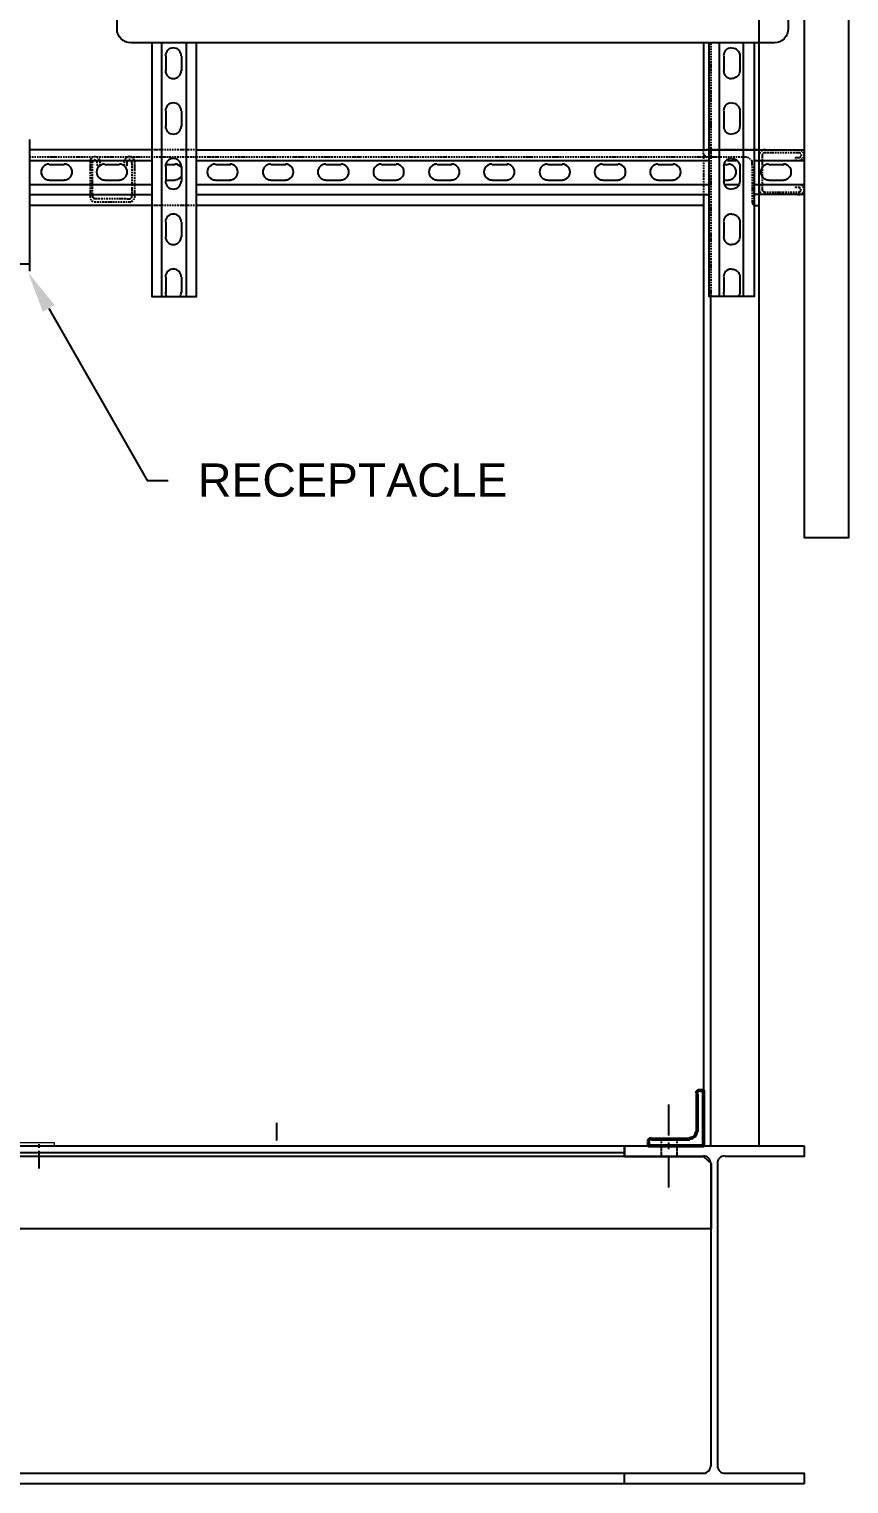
# Model space of a CAD drawing. Header units: feet. Extents: x -159 to 1687, y -48 to 1556.
# Drawn here: x 1246.2 to 1275.8, y 999 to 1051.6 of the extents above; entities that cross this region are included whole.
import ezdxf
from ezdxf import colors
from ezdxf.entities.mleader import LeaderData, LeaderLine
from ezdxf.math import Vec2, Vec3

# ---------------------------------------------------------------- set-up
doc = ezdxf.new("R2010")
doc.units = ezdxf.units.FT
doc.header["$MEASUREMENT"] = 0
for name, color, linetype in [('G-ANNO-TEXT', 1, 'Continuous'), ('PDF8_0', 7, 'Continuous'), ('PDF8_AM_0N', 7, 'Continuous'), ('PDF8_LP_OBJ-Hidden', 7, 'Continuous'), ('PDF8_LP_OBJ-Misc', 7, 'Continuous'), ('PDF8_LP_OBJ-Text', 7, 'Continuous')]:
    doc.layers.add(name, color=color, linetype=linetype)
doc.styles.add('NEI-A', font='arial.ttf')

msp = doc.modelspace()

# ---------------------------------------------------------------- linework, layer by layer
at = {"layer": 'PDF8_0', "lineweight": 25}
for points in [[(1255.11854, 1012.07421), (1255.11854, 1011.42988)], [(1267.69218, 1011.24579), (1267.69218, 1010.85919), (1270.54564, 1010.85919), (1270.82178, 1010.60146), (1270.82178, 1008.24505), (1227.55963, 1008.24505), (1227.55963, 1010.60146), (1227.81736, 1010.85919), (1230.68923, 1010.85919), (1230.68923, 1011.24579)], [(1230.68923, 1011.24579), (1267.69218, 1011.24579)], [(1246.53524, 1011.30101), (1246.53524, 1011.17215)], [(1267.69218, 1010.98805), (1230.68923, 1010.98805)], [(1246.53524, 1011.06169), (1246.53524, 1010.41736)]]:
    msp.add_lwpolyline(points, dxfattribs=at)
at = {"layer": 'PDF8_AM_0N', "lineweight": 50}
for points in [[(1268.55742, 1011.37465), (1268.55742, 1011.24579), (1270.54564, 1011.24579), (1270.54564, 1013.234), (1270.41677, 1013.234)], [(1270.30632, 1013.12355), (1270.30632, 1011.74284)], [(1270.04858, 1011.48511), (1268.66788, 1011.48511)]]:
    msp.add_lwpolyline(points, dxfattribs=at)
for centre, radius, start, end in [((1270.40757, 1013.13275), 0.11966, 90.00001, 179.99999), ((1270.03938, 1011.75204), 0.24853, 270.000022, 359.999978), ((1268.65867, 1011.38386), 0.11966, 90.00001, 179.99999)]:
    msp.add_arc(centre, radius, start, end, dxfattribs=at)
at = {"layer": 'PDF8_LP_OBJ-Hidden', "lineweight": 25}
for points in [[(1270.80337, 1051.10219), (1270.80337, 1051.02855)], [(1270.80337, 1050.99173), (1270.80337, 1050.93651)], [(1270.80337, 1050.89969), (1270.80337, 1050.84446)], [(1270.80337, 1050.80764), (1270.80337, 1050.75241)], [(1270.80337, 1050.71559), (1270.80337, 1050.66036)], [(1270.80337, 1050.62355), (1270.80337, 1050.56832)], [(1270.80337, 1050.5315), (1270.80337, 1050.47627)], [(1270.80337, 1050.43945), (1270.80337, 1050.36581)], [(1270.80337, 1050.3474), (1270.80337, 1050.27377)], [(1270.80337, 1050.25536), (1270.80337, 1050.18172)], [(1270.80337, 1050.16331), (1270.80337, 1050.08967)], [(1270.80337, 1050.07126), (1270.80337, 1049.99763)], [(1270.80337, 1049.96081), (1270.80337, 1049.90558)], [(1270.80337, 1049.86876), (1270.80337, 1049.81353)], [(1270.80337, 1049.77671), (1270.80337, 1049.72148)], [(1270.80337, 1049.68467), (1270.80337, 1049.62944)], [(1270.80337, 1049.59262), (1270.80337, 1049.53739)], [(1270.80337, 1049.50057), (1270.80337, 1049.44534)], [(1270.80337, 1049.40852), (1270.80337, 1049.33489)], [(1270.80337, 1049.31648), (1270.80337, 1049.24284)], [(1270.80337, 1049.22443), (1270.80337, 1049.15079)], [(1270.80337, 1049.13238), (1270.80337, 1049.05874)], [(1270.80337, 1049.04034), (1270.80337, 1048.9667)], [(1270.80337, 1048.92988), (1270.80337, 1048.87465)], [(1270.80337, 1048.83783), (1270.80337, 1048.7826)], [(1270.80337, 1048.74578), (1270.80337, 1048.69056)], [(1270.80337, 1048.65374), (1270.80337, 1048.59851)], [(1270.80337, 1048.56169), (1270.80337, 1048.50646)], [(1270.80337, 1048.46964), (1270.80337, 1048.41441)], [(1270.80337, 1048.3776), (1270.80337, 1048.30396)], [(1270.80337, 1048.28555), (1270.80337, 1048.21191)], [(1270.80337, 1048.1935), (1270.80337, 1048.11986)], [(1270.80337, 1048.10145), (1270.80337, 1048.02782)], [(1270.80337, 1048.00941), (1270.80337, 1047.93577)], [(1270.80337, 1047.89895), (1270.80337, 1047.84372)], [(1270.80337, 1047.8069), (1270.80337, 1047.75168)], [(1270.80337, 1047.71486), (1270.80337, 1047.65963)], [(1270.80337, 1047.62281), (1270.80337, 1047.56758)], [(1270.80337, 1047.53076), (1270.80337, 1047.47553)], [(1270.80337, 1047.43872), (1270.80337, 1047.38349)], [(1270.80337, 1047.34667), (1270.80337, 1047.27303)], [(1246.18997, 1046.97848), (1246.2452, 1046.97848)], [(1246.28202, 1046.97848), (1246.33724, 1046.97848)], [(1246.37406, 1046.97848), (1246.42929, 1046.97848)], [(1246.46611, 1046.97848), (1246.52134, 1046.97848)], [(1246.55816, 1046.97848), (1246.61339, 1046.97848)], [(1246.65021, 1046.97848), (1246.70543, 1046.97848)], [(1246.74225, 1046.97848), (1246.79748, 1046.97848)], [(1246.8343, 1046.97848), (1246.90794, 1046.97848)], [(1246.92635, 1046.97848), (1246.99998, 1046.97848)], [(1247.01839, 1046.97848), (1247.09203, 1046.97848)], [(1247.11044, 1046.97848), (1247.18408, 1046.97848)], [(1247.2209, 1046.97848), (1247.27613, 1046.97848)], [(1247.31294, 1046.97848), (1247.36817, 1046.97848)], [(1247.40499, 1046.97848), (1247.46022, 1046.97848)], [(1247.49704, 1046.97848), (1247.55227, 1046.97848)], [(1247.58909, 1046.97848), (1247.64431, 1046.97848)], [(1247.68113, 1046.97848), (1247.73636, 1046.97848)], [(1247.77318, 1046.97848), (1247.82841, 1046.97848)], [(1247.86523, 1046.97848), (1247.93886, 1046.97848)], [(1247.95727, 1046.97848), (1248.03091, 1046.97848)], [(1248.04932, 1046.97848), (1248.12296, 1046.97848)], [(1248.14137, 1046.97848), (1248.21501, 1046.97848)], [(1248.25183, 1046.97848), (1248.30705, 1046.97848)], [(1248.34387, 1046.97848), (1248.3991, 1046.97848)], [(1248.41751, 1046.92325), (1248.3991, 1046.88643), (1248.38069, 1046.86802)], [(1248.38069, 1046.8312), (1248.38069, 1046.73916)], [(1248.43592, 1046.97848), (1248.49115, 1046.97848), (1248.45433, 1046.94166), (1248.43592, 1046.94166)], [(1248.47274, 1046.75757), (1248.47274, 1046.81279), (1248.49115, 1046.8312), (1248.49115, 1046.84961), (1248.50956, 1046.84961)], [(1248.58319, 1046.97848), (1248.52797, 1046.97848)], [(1248.58319, 1046.86802), (1248.52797, 1046.86802)], [(1248.67524, 1046.94166), (1248.63842, 1046.96007), (1248.62001, 1046.97848), (1248.67524, 1046.97848)], [(1248.63842, 1046.75757), (1248.63842, 1046.8312), (1248.62001, 1046.84961)], [(1248.73047, 1046.86802), (1248.71206, 1046.88643), (1248.69365, 1046.92325)], [(1248.71206, 1046.97848), (1248.76729, 1046.97848)], [(1248.74888, 1046.75757), (1248.74888, 1046.8312)], [(1248.80411, 1046.97848), (1248.85934, 1046.97848)], [(1248.89616, 1046.97848), (1248.96979, 1046.97848)], [(1248.9882, 1046.97848), (1249.06184, 1046.97848)], [(1249.08025, 1046.97848), (1249.15389, 1046.97848)], [(1249.1723, 1046.97848), (1249.24593, 1046.97848)], [(1249.28275, 1046.97848), (1249.33798, 1046.97848)], [(1249.3748, 1046.97848), (1249.43003, 1046.97848)], [(1249.46685, 1046.97848), (1249.52208, 1046.97848)], [(1249.55889, 1046.97848), (1249.61412, 1046.97848)], [(1249.63253, 1046.8312), (1249.61412, 1046.79439), (1249.61412, 1046.75757)], [(1249.66935, 1046.92325), (1249.65094, 1046.88643), (1249.63253, 1046.86802)], [(1249.65094, 1046.97848), (1249.70617, 1046.97848)], [(1249.89026, 1046.97848), (1249.74299, 1046.97848), (1249.72458, 1046.96007), (1249.68776, 1046.94166)], [(1249.72458, 1046.75757), (1249.72458, 1046.8312), (1249.74299, 1046.84961), (1249.74299, 1046.86802)], [(1249.83504, 1046.88643), (1249.77981, 1046.88643)], [(1249.92708, 1046.94166), (1249.89026, 1046.96007), (1249.87185, 1046.97848)], [(1249.89026, 1046.75757), (1249.89026, 1046.8312), (1249.87185, 1046.84961), (1249.87185, 1046.86802)], [(1249.92708, 1046.97848), (1250.00072, 1046.97848)], [(1249.98231, 1046.86802), (1249.9639, 1046.88643), (1249.94549, 1046.92325)], [(1250.00072, 1046.73916), (1250.00072, 1046.8312), (1249.98231, 1046.8312)], [(1250.01913, 1046.97848), (1250.09277, 1046.97848)], [(1250.11118, 1046.97848), (1250.18481, 1046.97848)], [(1250.20322, 1046.97848), (1250.27686, 1046.97848)], [(1250.31368, 1046.97848), (1250.36891, 1046.97848)], [(1250.40573, 1046.97848), (1250.46096, 1046.97848)], [(1250.49778, 1046.97848), (1250.553, 1046.97848)], [(1250.58982, 1046.97848), (1250.64505, 1046.97848)], [(1250.66346, 1047.23621), (1250.60823, 1047.23621)], [(1250.75551, 1047.23621), (1250.68187, 1047.23621)], [(1250.68187, 1046.97848), (1250.7371, 1046.97848)], [(1250.84755, 1047.23621), (1250.77392, 1047.23621)], [(1250.77392, 1046.97848), (1250.82914, 1046.97848)], [(1250.9396, 1047.23621), (1250.86596, 1047.23621)], [(1250.86596, 1046.97848), (1250.92119, 1046.97848)], [(1250.95801, 1046.97848), (1251.03165, 1046.97848)], [(1251.03165, 1047.23621), (1250.97642, 1047.23621)], [(1251.05006, 1046.97848), (1251.1237, 1046.97848)], [(1251.1237, 1047.23621), (1251.06847, 1047.23621)], [(1251.1421, 1046.97848), (1251.21574, 1046.97848)], [(1251.21574, 1047.23621), (1251.16051, 1047.23621)], [(1251.23415, 1046.97848), (1251.30779, 1046.97848)], [(1251.30779, 1047.23621), (1251.25256, 1047.23621)], [(1251.39984, 1047.23621), (1251.34461, 1047.23621)], [(1251.34461, 1046.97848), (1251.39984, 1046.97848)], [(1251.49188, 1047.23621), (1251.43666, 1047.23621)], [(1251.43666, 1046.97848), (1251.49188, 1046.97848)], [(1251.58393, 1047.23621), (1251.5287, 1047.23621)], [(1251.5287, 1046.97848), (1251.58393, 1046.97848)], [(1251.69439, 1047.23621), (1251.62075, 1047.23621)], [(1251.62075, 1046.97848), (1251.67598, 1046.97848)], [(1251.78643, 1047.23621), (1251.7128, 1047.23621)], [(1251.7128, 1046.97848), (1251.76803, 1046.97848)], [(1251.87848, 1047.23621), (1251.80484, 1047.23621)], [(1251.80484, 1046.97848), (1251.86007, 1046.97848)], [(1251.97053, 1047.23621), (1251.89689, 1047.23621)], [(1251.89689, 1046.97848), (1251.95212, 1046.97848)], [(1251.98894, 1046.97848), (1252.06258, 1046.97848)], [(1252.06258, 1047.23621), (1252.00735, 1047.23621)], [(1252.08099, 1046.97848), (1252.15462, 1046.97848)], [(1252.15462, 1047.23621), (1252.0994, 1047.23621)], [(1252.17303, 1046.97848), (1252.28349, 1046.97848)], [(1252.22826, 1047.23621), (1252.19144, 1047.23621)], [(1252.32031, 1046.97848), (1252.37554, 1046.97848)], [(1252.41236, 1046.97848), (1252.46758, 1046.97848)], [(1252.5044, 1046.97848), (1252.55963, 1046.97848)], [(1252.59645, 1046.97848), (1252.67009, 1046.97848)], [(1252.6885, 1046.97848), (1252.76213, 1046.97848)], [(1252.78054, 1046.97848), (1252.85418, 1046.97848)], [(1252.87259, 1046.97848), (1252.94623, 1046.97848)], [(1252.96464, 1046.97848), (1253.03828, 1046.97848)], [(1253.07509, 1046.97848), (1253.13032, 1046.97848)], [(1253.16714, 1046.97848), (1253.22237, 1046.97848)], [(1253.25919, 1046.97848), (1253.31442, 1046.97848)], [(1253.35124, 1046.97848), (1253.40646, 1046.97848)], [(1253.44328, 1046.97848), (1253.49851, 1046.97848)], [(1253.53533, 1046.97848), (1253.59056, 1046.97848)], [(1253.62738, 1046.97848), (1253.70102, 1046.97848)], [(1253.71942, 1046.97848), (1253.79306, 1046.97848)], [(1253.81147, 1046.97848), (1253.88511, 1046.97848)], [(1253.90352, 1046.97848), (1253.97716, 1046.97848)], [(1253.99557, 1046.97848), (1254.0692, 1046.97848)], [(1254.10602, 1046.97848), (1254.16125, 1046.97848)], [(1254.19807, 1046.97848), (1254.2533, 1046.97848)], [(1254.29012, 1046.97848), (1254.34534, 1046.97848)], [(1254.38216, 1046.97848), (1254.43739, 1046.97848)], [(1254.47421, 1046.97848), (1254.52944, 1046.97848)], [(1254.56626, 1046.97848), (1254.62149, 1046.97848)], [(1254.65831, 1046.97848), (1254.73194, 1046.97848)], [(1254.75035, 1046.97848), (1254.82399, 1046.97848)], [(1254.8424, 1046.97848), (1254.91604, 1046.97848)], [(1254.93445, 1046.97848), (1255.00808, 1046.97848)], [(1255.02649, 1046.97848), (1255.10013, 1046.97848)], [(1255.13695, 1046.97848), (1255.19218, 1046.97848)], [(1255.229, 1046.97848), (1255.28423, 1046.97848)], [(1255.32104, 1046.97848), (1255.37627, 1046.97848)], [(1255.41309, 1046.97848), (1255.46832, 1046.97848)], [(1255.50514, 1046.97848), (1255.56037, 1046.97848)], [(1255.59719, 1046.97848), (1255.65241, 1046.97848)], [(1255.68923, 1046.97848), (1255.76287, 1046.97848)], [(1255.78128, 1046.97848), (1255.85492, 1046.97848)], [(1255.87333, 1046.97848), (1255.94696, 1046.97848)], [(1255.96537, 1046.97848), (1256.03901, 1046.97848)], [(1256.05742, 1046.97848), (1256.13106, 1046.97848)], [(1256.16788, 1046.97848), (1256.22311, 1046.97848)], [(1256.25993, 1046.97848), (1256.31515, 1046.97848)], [(1256.35197, 1046.97848), (1256.4072, 1046.97848)], [(1256.44402, 1046.97848), (1256.49925, 1046.97848)], [(1256.53607, 1046.97848), (1256.59129, 1046.97848)], [(1256.62811, 1046.97848), (1256.68334, 1046.97848)], [(1256.72016, 1046.97848), (1256.7938, 1046.97848)], [(1256.81221, 1046.97848), (1256.88585, 1046.97848)], [(1256.90426, 1046.97848), (1256.97789, 1046.97848)], [(1256.9963, 1046.97848), (1257.06994, 1046.97848)], [(1257.08835, 1046.97848), (1257.16199, 1046.97848)], [(1257.19881, 1046.97848), (1257.25403, 1046.97848)], [(1257.29085, 1046.97848), (1257.34608, 1046.97848)], [(1257.3829, 1046.97848), (1257.43813, 1046.97848)], [(1257.47495, 1046.97848), (1257.53018, 1046.97848)], [(1257.56699, 1046.97848), (1257.62222, 1046.97848)], [(1257.65904, 1046.97848), (1257.71427, 1046.97848)], [(1257.75109, 1046.97848), (1257.80632, 1046.97848)], [(1257.84314, 1046.97848), (1257.91677, 1046.97848)], [(1257.93518, 1046.97848), (1258.00882, 1046.97848)], [(1258.02723, 1046.97848), (1258.10087, 1046.97848)], [(1258.11928, 1046.97848), (1258.19291, 1046.97848)], [(1258.22973, 1046.97848), (1258.28496, 1046.97848)], [(1258.32178, 1046.97848), (1258.37701, 1046.97848)], [(1258.41383, 1046.97848), (1258.46906, 1046.97848)], [(1258.50588, 1046.97848), (1258.5611, 1046.97848)], [(1258.59792, 1046.97848), (1258.65315, 1046.97848)], [(1258.68997, 1046.97848), (1258.7452, 1046.97848)], [(1258.78202, 1046.97848), (1258.83724, 1046.97848)], [(1258.87406, 1046.97848), (1258.9477, 1046.97848)], [(1258.96611, 1046.97848), (1259.03975, 1046.97848)], [(1259.05816, 1046.97848), (1259.1318, 1046.97848)], [(1259.1502, 1046.97848), (1259.22384, 1046.97848)], [(1259.26066, 1046.97848), (1259.31589, 1046.97848)], [(1259.35271, 1046.97848), (1259.40794, 1046.97848)], [(1259.44476, 1046.97848), (1259.49998, 1046.97848)], [(1259.5368, 1046.97848), (1259.59203, 1046.97848)], [(1259.62885, 1046.97848), (1259.68408, 1046.97848)], [(1259.7209, 1046.97848), (1259.77613, 1046.97848)], [(1259.81294, 1046.97848), (1259.86817, 1046.97848)], [(1259.90499, 1046.97848), (1259.97863, 1046.97848)], [(1259.99704, 1046.97848), (1260.07068, 1046.97848)], [(1260.08909, 1046.97848), (1260.16272, 1046.97848)], [(1260.18113, 1046.97848), (1260.25477, 1046.97848)], [(1260.29159, 1046.97848), (1260.34682, 1046.97848)], [(1260.38364, 1046.97848), (1260.43886, 1046.97848)], [(1260.47568, 1046.97848), (1260.53091, 1046.97848)], [(1260.56773, 1046.97848), (1260.62296, 1046.97848)], [(1260.65978, 1046.97848), (1260.71501, 1046.97848)], [(1260.75182, 1046.97848), (1260.80705, 1046.97848)], [(1260.84387, 1046.97848), (1260.8991, 1046.97848)], [(1260.93592, 1046.97848), (1261.00956, 1046.97848)], [(1261.02797, 1046.97848), (1261.1016, 1046.97848)], [(1261.12001, 1046.97848), (1261.19365, 1046.97848)], [(1261.21206, 1046.97848), (1261.2857, 1046.97848)], [(1261.32252, 1046.97848), (1261.37775, 1046.97848)], [(1261.41456, 1046.97848), (1261.46979, 1046.97848)], [(1261.50661, 1046.97848), (1261.56184, 1046.97848)], [(1261.59866, 1046.97848), (1261.65389, 1046.97848)], [(1261.69071, 1046.97848), (1261.74593, 1046.97848)], [(1261.78275, 1046.97848), (1261.83798, 1046.97848)], [(1261.8748, 1046.97848), (1261.93003, 1046.97848)], [(1261.96685, 1046.97848), (1262.04048, 1046.97848)], [(1262.05889, 1046.97848), (1262.13253, 1046.97848)], [(1262.15094, 1046.97848), (1262.22458, 1046.97848)], [(1262.24299, 1046.97848), (1262.31663, 1046.97848)], [(1262.35344, 1046.97848), (1262.40867, 1046.97848)], [(1262.44549, 1046.97848), (1262.50072, 1046.97848)], [(1262.53754, 1046.97848), (1262.59277, 1046.97848)], [(1262.62959, 1046.97848), (1262.68481, 1046.97848)], [(1262.72163, 1046.97848), (1262.77686, 1046.97848)], [(1262.81368, 1046.97848), (1262.86891, 1046.97848)], [(1262.90573, 1046.97848), (1262.96096, 1046.97848)], [(1262.99777, 1046.97848), (1263.07141, 1046.97848)], [(1263.08982, 1046.97848), (1263.16346, 1046.97848)], [(1263.18187, 1046.97848), (1263.25551, 1046.97848)], [(1263.27392, 1046.97848), (1263.34755, 1046.97848)], [(1263.38437, 1046.97848), (1263.4396, 1046.97848)], [(1263.47642, 1046.97848), (1263.53165, 1046.97848)], [(1263.56847, 1046.97848), (1263.6237, 1046.97848)], [(1263.66051, 1046.97848), (1263.71574, 1046.97848)], [(1263.75256, 1046.97848), (1263.80779, 1046.97848)], [(1263.84461, 1046.97848), (1263.89984, 1046.97848)], [(1263.93666, 1046.97848), (1263.99188, 1046.97848)], [(1264.0287, 1046.97848), (1264.10234, 1046.97848)], [(1264.12075, 1046.97848), (1264.19439, 1046.97848)], [(1264.2128, 1046.97848), (1264.28643, 1046.97848)], [(1264.30484, 1046.97848), (1264.37848, 1046.97848)], [(1264.4153, 1046.97848), (1264.47053, 1046.97848)], [(1264.50735, 1046.97848), (1264.56258, 1046.97848)], [(1264.59939, 1046.97848), (1264.65462, 1046.97848)], [(1264.69144, 1046.97848), (1264.74667, 1046.97848)], [(1264.78349, 1046.97848), (1264.83872, 1046.97848)], [(1264.87554, 1046.97848), (1264.93076, 1046.97848)], [(1264.96758, 1046.97848), (1265.02281, 1046.97848)], [(1265.05963, 1046.97848), (1265.13327, 1046.97848)], [(1265.15168, 1046.97848), (1265.22532, 1046.97848)], [(1265.24372, 1046.97848), (1265.31736, 1046.97848)], [(1265.33577, 1046.97848), (1265.40941, 1046.97848)], [(1265.44623, 1046.97848), (1265.50146, 1046.97848)], [(1265.53828, 1046.97848), (1265.5935, 1046.97848)], [(1265.63032, 1046.97848), (1265.68555, 1046.97848)], [(1265.72237, 1046.97848), (1265.7776, 1046.97848)], [(1265.81442, 1046.97848), (1265.86965, 1046.97848)], [(1265.90646, 1046.97848), (1265.96169, 1046.97848)], [(1265.99851, 1046.97848), (1266.05374, 1046.97848)], [(1266.09056, 1046.97848), (1266.1642, 1046.97848)], [(1266.18261, 1046.97848), (1266.25624, 1046.97848)], [(1266.27465, 1046.97848), (1266.34829, 1046.97848)], [(1266.3667, 1046.97848), (1266.44034, 1046.97848)], [(1266.47716, 1046.97848), (1266.53238, 1046.97848)], [(1266.5692, 1046.97848), (1266.62443, 1046.97848)], [(1266.66125, 1046.97848), (1266.71648, 1046.97848)], [(1266.7533, 1046.97848), (1266.80853, 1046.97848)], [(1266.84534, 1046.97848), (1266.90057, 1046.97848)], [(1266.93739, 1046.97848), (1266.99262, 1046.97848)], [(1267.02944, 1046.97848), (1267.08467, 1046.97848)], [(1267.12149, 1046.97848), (1267.19512, 1046.97848)], [(1267.21353, 1046.97848), (1267.28717, 1046.97848)], [(1267.30558, 1046.97848), (1267.37922, 1046.97848)], [(1267.39763, 1046.97848), (1267.47127, 1046.97848)], [(1267.50808, 1046.97848), (1267.56331, 1046.97848)], [(1267.60013, 1046.97848), (1267.65536, 1046.97848)], [(1267.69218, 1046.97848), (1267.74741, 1046.97848)], [(1267.78423, 1046.97848), (1267.83945, 1046.97848)], [(1267.87627, 1046.97848), (1267.9315, 1046.97848)], [(1267.96832, 1046.97848), (1268.02355, 1046.97848)], [(1268.06037, 1046.97848), (1268.11559, 1046.97848)], [(1268.15241, 1046.97848), (1268.22605, 1046.97848)], [(1268.24446, 1046.97848), (1268.3181, 1046.97848)], [(1268.33651, 1046.97848), (1268.41015, 1046.97848)], [(1268.42856, 1046.97848), (1268.50219, 1046.97848)], [(1268.53901, 1046.97848), (1268.59424, 1046.97848)], [(1268.63106, 1046.97848), (1268.68629, 1046.97848)], [(1268.72311, 1046.97848), (1268.77833, 1046.97848)], [(1268.81515, 1046.97848), (1268.87038, 1046.97848)], [(1268.9072, 1046.97848), (1268.96243, 1046.97848)], [(1268.99925, 1046.97848), (1269.05448, 1046.97848)], [(1269.09129, 1046.97848), (1269.14652, 1046.97848)], [(1269.18334, 1046.97848), (1269.25698, 1046.97848)], [(1269.27539, 1046.97848), (1269.34903, 1046.97848)], [(1269.36744, 1046.97848), (1269.44107, 1046.97848)], [(1269.45948, 1046.97848), (1269.53312, 1046.97848)], [(1269.56994, 1046.97848), (1269.62517, 1046.97848)], [(1269.66199, 1046.97848), (1269.71721, 1046.97848)], [(1269.75403, 1046.97848), (1269.80926, 1046.97848)], [(1269.84608, 1046.97848), (1269.90131, 1046.97848)], [(1269.93813, 1046.97848), (1269.99336, 1046.97848)], [(1270.03018, 1046.97848), (1270.0854, 1046.97848)], [(1270.12222, 1046.97848), (1270.17745, 1046.97848)], [(1270.21427, 1046.97848), (1270.28791, 1046.97848)], [(1270.30632, 1046.97848), (1270.37995, 1046.97848)], [(1270.39836, 1046.97848), (1270.472, 1046.97848)], [(1270.49041, 1046.97848), (1270.60087, 1046.97848)], [(1270.54564, 1047.18098), (1270.54564, 1047.23621), (1270.60087, 1047.23621)], [(1270.54564, 1047.08894), (1270.54564, 1047.14416)], [(1270.54564, 1047.08894), (1270.56405, 1047.07053)], [(1270.54564, 1047.05212), (1270.54564, 1046.99689)], [(1270.54564, 1046.96007), (1270.54564, 1046.90484)], [(1270.54564, 1046.86802), (1270.54564, 1046.81279)], [(1270.56405, 1047.03371), (1270.58246, 1047.0153), (1270.60087, 1047.0153), (1270.61928, 1046.99689)], [(1270.61928, 1046.97848), (1270.72973, 1046.97848)], [(1270.69291, 1047.23621), (1270.63769, 1047.23621)], [(1270.78496, 1047.23621), (1270.72973, 1047.23621)], [(1270.76655, 1046.97848), (1270.82178, 1046.97848)], [(1270.80337, 1047.25462), (1270.80337, 1047.18098)], [(1270.80337, 1047.16257), (1270.80337, 1047.08894)], [(1270.80337, 1047.07053), (1270.80337, 1046.99689)], [(1270.80337, 1046.97848), (1270.80337, 1046.90484)], [(1270.80337, 1046.86802), (1270.80337, 1046.81279)], [(1270.87701, 1047.23621), (1270.82178, 1047.23621)], [(1270.8586, 1046.97848), (1270.93224, 1046.97848)], [(1270.96906, 1047.23621), (1270.91383, 1047.23621)], [(1270.95065, 1046.97848), (1271.02428, 1046.97848)], [(1271.0611, 1047.23621), (1271.00587, 1047.23621)], [(1271.04269, 1046.97848), (1271.11633, 1046.97848)], [(1271.15315, 1047.23621), (1271.09792, 1047.23621)], [(1271.13474, 1046.97848), (1271.20838, 1046.97848)], [(1271.2452, 1047.23621), (1271.18997, 1047.23621)], [(1271.2452, 1046.97848), (1271.30043, 1046.97848)], [(1271.35565, 1047.23621), (1271.28202, 1047.23621)], [(1271.33724, 1046.97848), (1271.39247, 1046.97848)], [(1271.4477, 1047.23621), (1271.37406, 1047.23621)], [(1271.42929, 1046.97848), (1271.48452, 1046.97848)], [(1271.53975, 1047.23621), (1271.46611, 1047.23621)], [(1271.52134, 1046.97848), (1271.57657, 1046.97848)], [(1271.6318, 1047.23621), (1271.55816, 1047.23621)], [(1271.61339, 1046.97848), (1271.66861, 1046.97848)], [(1271.72384, 1047.23621), (1271.66861, 1047.23621)], [(1271.70543, 1046.97848), (1271.76066, 1046.97848)], [(1271.81589, 1047.23621), (1271.76066, 1047.23621)], [(1271.79748, 1046.97848), (1271.85271, 1046.97848)], [(1271.90794, 1047.23621), (1271.85271, 1047.23621)], [(1271.88953, 1046.97848), (1271.96316, 1046.97848)], [(1271.99998, 1047.23621), (1271.94476, 1047.23621)], [(1271.98157, 1046.97848), (1272.09203, 1046.97848)], [(1272.09203, 1047.23621), (1272.0368, 1047.23621)], [(1272.18408, 1047.23621), (1272.12885, 1047.23621)], [(1272.18408, 1046.94166), (1272.12885, 1046.96007), (1272.12885, 1046.97848)], [(1272.23931, 1046.88643), (1272.20249, 1046.92325)], [(1272.27613, 1047.23621), (1272.2209, 1047.23621)], [(1272.29453, 1046.79439), (1272.29453, 1046.81279), (1272.27613, 1046.84961), (1272.25772, 1046.86802)], [(1272.38658, 1047.23621), (1272.31294, 1047.23621)], [(1272.47863, 1047.23621), (1272.40499, 1047.23621)], [(1272.55227, 1047.18098), (1272.55227, 1047.23621), (1272.49704, 1047.23621)], [(1272.55227, 1046.99689), (1272.55227, 1047.14416)], [(1272.55227, 1046.90484), (1272.55227, 1046.96007)], [(1272.55227, 1046.81279), (1272.55227, 1046.86802)], [(1272.58909, 1047.16257), (1272.57068, 1047.14416), (1272.57068, 1047.10735)], [(1272.66272, 1047.2178), (1272.64431, 1047.19939), (1272.6259, 1047.18098)], [(1272.68113, 1047.08894), (1272.66272, 1047.07053), (1272.66272, 1046.94166)], [(1272.66272, 1046.92325), (1272.66272, 1046.84961)], [(1272.66272, 1046.8312), (1272.66272, 1046.75757)], [(1272.79159, 1047.23621), (1272.69954, 1047.23621)], [(1272.81, 1047.12575), (1272.71795, 1047.12575), (1272.69954, 1047.10735)], [(1272.81, 1047.23621), (1272.88364, 1047.23621)], [(1272.90205, 1047.12575), (1272.82841, 1047.12575)], [(1272.90205, 1047.23621), (1272.97568, 1047.23621)], [(1272.99409, 1047.12575), (1272.92045, 1047.12575)], [(1273.0125, 1047.23621), (1273.06773, 1047.23621)], [(1273.08614, 1047.12575), (1273.0125, 1047.12575)], [(1273.10455, 1047.23621), (1273.15978, 1047.23621)], [(1273.17819, 1047.12575), (1273.12296, 1047.12575)], [(1273.1966, 1047.23621), (1273.25182, 1047.23621)], [(1273.27023, 1047.12575), (1273.21501, 1047.12575)], [(1273.28864, 1047.23621), (1273.34387, 1047.23621)], [(1273.36228, 1047.12575), (1273.30705, 1047.12575)], [(1273.38069, 1047.23621), (1273.43592, 1047.23621)], [(1273.45433, 1047.12575), (1273.3991, 1047.12575)], [(1273.47274, 1047.23621), (1273.52797, 1047.23621)], [(1273.54638, 1047.12575), (1273.49115, 1047.12575)], [(1273.56478, 1047.23621), (1273.62001, 1047.23621)], [(1273.63842, 1047.12575), (1273.58319, 1047.12575)], [(1273.65683, 1047.23621), (1273.73047, 1047.23621)], [(1273.73047, 1047.12575), (1273.67524, 1047.12575)], [(1273.74888, 1047.23621), (1273.82252, 1047.23621)], [(1273.84093, 1047.12575), (1273.76729, 1047.12575)], [(1273.84093, 1047.23621), (1273.91456, 1047.23621)], [(1273.93297, 1047.12575), (1273.85934, 1047.12575)], [(1273.87774, 1046.92325), (1273.87774, 1046.96007), (1273.93297, 1046.96007)], [(1273.91456, 1046.84961), (1273.87774, 1046.84961), (1273.87774, 1046.88643)], [(1273.93297, 1047.23621), (1274.02502, 1047.23621), (1274.02502, 1047.2178)], [(1274.06184, 1047.10735), (1274.04343, 1047.10735), (1274.02502, 1047.12575), (1273.95138, 1047.12575)], [(1273.95138, 1046.96007), (1274.02502, 1046.96007), (1274.04343, 1046.97848), (1274.06184, 1046.97848), (1274.06184, 1046.99689)], [(1273.95138, 1046.84961), (1273.9882, 1046.84961), (1274.02502, 1046.86802)], [(1274.11707, 1047.18098), (1274.08025, 1047.19939), (1274.06184, 1047.2178)], [(1274.06184, 1046.86802), (1274.08025, 1046.88643), (1274.11707, 1046.90484)], [(1274.08025, 1047.0153), (1274.08025, 1047.07053)], [(1274.1723, 1047.10735), (1274.15389, 1047.12575), (1274.13548, 1047.16257)], [(1274.13548, 1046.92325), (1274.15389, 1046.96007), (1274.1723, 1046.97848)], [(1274.1723, 1047.0153), (1274.1723, 1047.07053)], [(1248.38069, 1046.72075), (1248.38069, 1046.64711)], [(1248.38069, 1046.6287), (1248.38069, 1046.55506)], [(1248.38069, 1046.53665), (1248.38069, 1046.46302)], [(1248.38069, 1046.4262), (1248.38069, 1046.37097)], [(1248.38069, 1046.33415), (1248.38069, 1046.27892)], [(1248.47274, 1046.66552), (1248.47274, 1046.72075)], [(1248.47274, 1046.57347), (1248.47274, 1046.6287)], [(1248.47274, 1046.48143), (1248.47274, 1046.53665)], [(1248.47274, 1046.38938), (1248.47274, 1046.44461)], [(1248.47274, 1046.29733), (1248.47274, 1046.35256)], [(1248.63842, 1046.72075), (1248.63842, 1046.68393), (1248.67524, 1046.68393)], [(1248.71206, 1046.68393), (1248.74888, 1046.68393), (1248.74888, 1046.72075)], [(1249.61412, 1046.72075), (1249.61412, 1046.68393), (1249.65094, 1046.68393)], [(1249.68776, 1046.68393), (1249.72458, 1046.68393), (1249.72458, 1046.73916)], [(1249.89026, 1046.73916), (1249.89026, 1046.66552)], [(1249.89026, 1046.64711), (1249.89026, 1046.57347)], [(1249.89026, 1046.53665), (1249.89026, 1046.48143)], [(1249.89026, 1046.44461), (1249.89026, 1046.38938)], [(1249.89026, 1046.35256), (1249.89026, 1046.29733)], [(1250.00072, 1046.64711), (1250.00072, 1046.72075)], [(1250.00072, 1046.55506), (1250.00072, 1046.6287)], [(1250.00072, 1046.46302), (1250.00072, 1046.53665)], [(1250.00072, 1046.37097), (1250.00072, 1046.4262)], [(1250.00072, 1046.27892), (1250.00072, 1046.33415)], [(1270.54564, 1046.77598), (1270.54564, 1046.72075)], [(1270.54564, 1046.68393), (1270.54564, 1046.6287)], [(1270.54564, 1046.59188), (1270.54564, 1046.53665)], [(1270.54564, 1046.49983), (1270.54564, 1046.4262)], [(1270.54564, 1046.40779), (1270.54564, 1046.33415)], [(1270.54564, 1046.31574), (1270.54564, 1046.2421)], [(1270.80337, 1046.77598), (1270.80337, 1046.72075)], [(1270.80337, 1046.68393), (1270.80337, 1046.6287)], [(1270.80337, 1046.59188), (1270.80337, 1046.53665)], [(1270.80337, 1046.49983), (1270.80337, 1046.44461)], [(1270.80337, 1046.40779), (1270.80337, 1046.35256)], [(1270.80337, 1046.31574), (1270.80337, 1046.2421)], [(1272.29453, 1046.66552), (1272.29453, 1046.77598)], [(1272.29453, 1046.6287), (1272.29453, 1046.57347)], [(1272.29453, 1046.53665), (1272.29453, 1046.48143)], [(1272.29453, 1046.44461), (1272.29453, 1046.38938)], [(1272.29453, 1046.35256), (1272.29453, 1046.29733)], [(1272.55227, 1046.72075), (1272.55227, 1046.77598)], [(1272.55227, 1046.6287), (1272.55227, 1046.68393)], [(1272.55227, 1046.53665), (1272.55227, 1046.59188)], [(1272.55227, 1046.49983), (1272.55227, 1046.4262)], [(1272.55227, 1046.33415), (1272.55227, 1046.40779)], [(1272.55227, 1046.2421), (1272.55227, 1046.31574)], [(1272.66272, 1046.73916), (1272.66272, 1046.66552)], [(1272.66272, 1046.64711), (1272.66272, 1046.57347)], [(1272.66272, 1046.53665), (1272.66272, 1046.48143)], [(1272.66272, 1046.44461), (1272.66272, 1046.38938)], [(1272.66272, 1046.35256), (1272.66272, 1046.29733)], [(1248.38069, 1046.2421), (1248.38069, 1046.18687)], [(1248.38069, 1046.15006), (1248.38069, 1046.09483)], [(1248.38069, 1046.05801), (1248.38069, 1046.00278)], [(1248.38069, 1045.96596), (1248.38069, 1045.91073)], [(1248.38069, 1045.87391), (1248.38069, 1045.81869)], [(1248.38069, 1045.78187), (1248.38069, 1045.70823)], [(1248.47274, 1046.18687), (1248.47274, 1046.26051)], [(1248.47274, 1046.09483), (1248.47274, 1046.16846)], [(1248.47274, 1046.00278), (1248.47274, 1046.07642)], [(1248.47274, 1045.91073), (1248.47274, 1045.98437)], [(1248.47274, 1045.81869), (1248.47274, 1045.89232)], [(1248.47274, 1045.72664), (1248.47274, 1045.78187)], [(1249.89026, 1046.26051), (1249.89026, 1046.20528)], [(1249.89026, 1046.16846), (1249.89026, 1046.11324)], [(1249.89026, 1046.07642), (1249.89026, 1046.02119)], [(1249.89026, 1045.98437), (1249.89026, 1045.92914)], [(1249.89026, 1045.89232), (1249.89026, 1045.81869)], [(1249.89026, 1045.80028), (1249.89026, 1045.72664)], [(1250.00072, 1046.18687), (1250.00072, 1046.2421)], [(1250.00072, 1046.09483), (1250.00072, 1046.15006)], [(1250.00072, 1046.00278), (1250.00072, 1046.05801)], [(1250.00072, 1045.91073), (1250.00072, 1045.96596)], [(1250.00072, 1045.81869), (1250.00072, 1045.87391)], [(1250.00072, 1045.70823), (1250.00072, 1045.78187)], [(1270.54564, 1046.22369), (1270.54564, 1046.15006)], [(1270.54564, 1046.11324), (1270.54564, 1046.05801)], [(1270.54564, 1046.02119), (1270.54564, 1045.96596)], [(1270.54564, 1045.92914), (1270.54564, 1045.87391)], [(1270.54564, 1045.8371), (1270.54564, 1045.78187)], [(1270.80337, 1046.22369), (1270.80337, 1046.15006)], [(1270.80337, 1046.13165), (1270.80337, 1046.05801)], [(1270.80337, 1046.0396), (1270.80337, 1045.96596)], [(1270.80337, 1045.94755), (1270.80337, 1045.87391)], [(1270.80337, 1045.8371), (1270.80337, 1045.78187)], [(1272.29453, 1046.26051), (1272.29453, 1046.20528)], [(1272.29453, 1046.16846), (1272.29453, 1046.11324)], [(1272.29453, 1046.07642), (1272.29453, 1046.00278)], [(1272.29453, 1045.98437), (1272.29453, 1045.91073)], [(1272.29453, 1045.89232), (1272.29453, 1045.81869)], [(1272.29453, 1045.80028), (1272.29453, 1045.72664)], [(1272.55227, 1046.15006), (1272.55227, 1046.22369)], [(1272.55227, 1046.05801), (1272.55227, 1046.13165)], [(1272.55227, 1045.96596), (1272.55227, 1046.02119)], [(1272.55227, 1045.92914), (1272.55227, 1045.87391)], [(1272.55227, 1045.8371), (1272.55227, 1045.76346)], [(1272.66272, 1046.26051), (1272.66272, 1046.20528)], [(1272.66272, 1046.16846), (1272.66272, 1046.11324)], [(1272.66272, 1046.07642), (1272.66272, 1046.02119)], [(1272.66272, 1045.98437), (1272.66272, 1045.91073)], [(1272.66272, 1045.89232), (1272.66272, 1045.76346), (1272.68113, 1045.76346)], [(1273.87774, 1045.94755), (1273.87774, 1045.98437), (1273.91456, 1045.98437)], [(1273.91456, 1045.87391), (1273.87774, 1045.87391), (1273.87774, 1045.91073)], [(1273.95138, 1045.98437), (1274.02502, 1045.98437)], [(1274.04343, 1045.8555), (1274.02502, 1045.8555), (1274.02502, 1045.87391), (1273.95138, 1045.87391)], [(1274.11707, 1045.92914), (1274.08025, 1045.94755), (1274.06184, 1045.96596)], [(1274.06184, 1045.76346), (1274.06184, 1045.81869)], [(1274.1723, 1045.8555), (1274.15389, 1045.87391), (1274.13548, 1045.91073)], [(1274.1723, 1045.76346), (1274.1723, 1045.81869)], [(1248.38069, 1045.68982), (1248.38069, 1045.61618)], [(1248.38069, 1045.59777), (1248.38069, 1045.50573)], [(1248.38069, 1045.46891), (1248.41751, 1045.43209)], [(1248.43592, 1045.39527), (1248.47274, 1045.37686), (1248.49115, 1045.37686)], [(1248.47274, 1045.63459), (1248.47274, 1045.68982)], [(1248.47274, 1045.59777), (1248.47274, 1045.54254), (1248.49115, 1045.52413), (1248.49115, 1045.50573)], [(1248.65683, 1045.46891), (1248.52797, 1045.46891), (1248.52797, 1045.48732)], [(1248.52797, 1045.35845), (1248.6016, 1045.35845)], [(1248.63842, 1045.35845), (1248.69365, 1045.35845)], [(1248.74888, 1045.46891), (1248.67524, 1045.46891)], [(1248.73047, 1045.35845), (1248.7857, 1045.35845)], [(1248.84093, 1045.46891), (1248.7857, 1045.46891)], [(1248.82252, 1045.35845), (1248.89616, 1045.35845)], [(1248.93297, 1045.46891), (1248.87775, 1045.46891)], [(1248.91456, 1045.35845), (1248.9882, 1045.35845)], [(1249.02502, 1045.46891), (1248.96979, 1045.46891)], [(1249.00661, 1045.35845), (1249.08025, 1045.35845)], [(1249.11707, 1045.46891), (1249.06184, 1045.46891)], [(1249.09866, 1045.35845), (1249.1723, 1045.35845)], [(1249.20912, 1045.46891), (1249.15389, 1045.46891)], [(1249.19071, 1045.35845), (1249.26434, 1045.35845)], [(1249.30116, 1045.46891), (1249.24593, 1045.46891)], [(1249.30116, 1045.35845), (1249.35639, 1045.35845)], [(1249.41162, 1045.46891), (1249.33798, 1045.46891)], [(1249.39321, 1045.35845), (1249.44844, 1045.35845)], [(1249.50367, 1045.46891), (1249.43003, 1045.46891)], [(1249.48526, 1045.35845), (1249.54048, 1045.35845)], [(1249.59571, 1045.46891), (1249.52208, 1045.46891)], [(1249.5773, 1045.35845), (1249.63253, 1045.35845)], [(1249.68776, 1045.46891), (1249.61412, 1045.46891)], [(1249.66935, 1045.35845), (1249.72458, 1045.35845)], [(1249.70617, 1045.46891), (1249.83504, 1045.46891), (1249.85345, 1045.48732)], [(1249.7614, 1045.35845), (1249.85345, 1045.35845)], [(1249.87185, 1045.50573), (1249.89026, 1045.52413), (1249.89026, 1045.61618)], [(1249.87185, 1045.37686), (1249.90867, 1045.37686), (1249.92708, 1045.39527)], [(1249.89026, 1045.70823), (1249.89026, 1045.63459)], [(1249.94549, 1045.43209), (1249.9639, 1045.4505), (1249.98231, 1045.46891)], [(1250.00072, 1045.61618), (1250.00072, 1045.68982)], [(1250.00072, 1045.50573), (1250.00072, 1045.59777)], [(1270.54564, 1045.74505), (1270.54564, 1045.68982)], [(1270.54564, 1045.653), (1270.54564, 1045.61618)], [(1270.80337, 1045.74505), (1270.80337, 1045.68982)], [(1270.80337, 1045.653), (1270.80337, 1045.59777)], [(1270.80337, 1045.56095), (1270.80337, 1045.50573)], [(1270.80337, 1045.46891), (1270.80337, 1045.41368)], [(1270.80337, 1045.37686), (1270.80337, 1045.32163)], [(1270.80337, 1045.28481), (1270.80337, 1045.21117)], [(1272.29453, 1045.68982), (1272.29453, 1045.63459)], [(1272.29453, 1045.59777), (1272.29453, 1045.54254)], [(1272.29453, 1045.50573), (1272.29453, 1045.4505)], [(1272.29453, 1045.41368), (1272.29453, 1045.32163), (1272.31294, 1045.32163)], [(1272.31294, 1045.28481), (1272.33135, 1045.2664), (1272.34976, 1045.24799), (1272.36817, 1045.24799)], [(1272.49704, 1045.22958), (1272.55227, 1045.22958), (1272.55227, 1045.28481)], [(1272.55227, 1045.68982), (1272.55227, 1045.74505)], [(1272.55227, 1045.59777), (1272.55227, 1045.653)], [(1272.55227, 1045.50573), (1272.55227, 1045.56095)], [(1272.55227, 1045.39527), (1272.55227, 1045.46891)], [(1272.55227, 1045.30322), (1272.55227, 1045.37686)], [(1272.57068, 1045.72664), (1272.57068, 1045.70823), (1272.58909, 1045.67141)], [(1272.6259, 1045.653), (1272.66272, 1045.61618)], [(1272.69954, 1045.72664), (1272.71795, 1045.72664), (1272.73636, 1045.70823), (1272.79159, 1045.70823)], [(1272.79159, 1045.61618), (1272.69954, 1045.61618)], [(1272.88364, 1045.61618), (1272.81, 1045.61618)], [(1272.82841, 1045.70823), (1272.88364, 1045.70823)], [(1272.97568, 1045.61618), (1272.90205, 1045.61618)], [(1272.92045, 1045.70823), (1272.97568, 1045.70823)], [(1273.0125, 1045.70823), (1273.08614, 1045.70823)], [(1273.06773, 1045.61618), (1273.0125, 1045.61618)], [(1273.10455, 1045.70823), (1273.17819, 1045.70823)], [(1273.15978, 1045.61618), (1273.10455, 1045.61618)], [(1273.1966, 1045.70823), (1273.27023, 1045.70823)], [(1273.25182, 1045.61618), (1273.1966, 1045.61618)], [(1273.28864, 1045.70823), (1273.36228, 1045.70823)], [(1273.34387, 1045.61618), (1273.28864, 1045.61618)], [(1273.38069, 1045.70823), (1273.45433, 1045.70823)], [(1273.43592, 1045.61618), (1273.38069, 1045.61618)], [(1273.52797, 1045.61618), (1273.47274, 1045.61618)], [(1273.49115, 1045.70823), (1273.54638, 1045.70823)], [(1273.62001, 1045.61618), (1273.56478, 1045.61618)], [(1273.58319, 1045.70823), (1273.63842, 1045.70823)], [(1273.73047, 1045.61618), (1273.65683, 1045.61618)], [(1273.67524, 1045.70823), (1273.73047, 1045.70823)], [(1273.82252, 1045.61618), (1273.74888, 1045.61618)], [(1273.76729, 1045.70823), (1273.82252, 1045.70823)], [(1273.91456, 1045.61618), (1273.84093, 1045.61618)], [(1273.85934, 1045.70823), (1273.91456, 1045.70823)], [(1273.93297, 1045.61618), (1274.02502, 1045.61618)], [(1273.95138, 1045.70823), (1274.00661, 1045.70823), (1274.02502, 1045.72664), (1274.04343, 1045.72664), (1274.04343, 1045.74505)], [(1274.06184, 1045.61618), (1274.08025, 1045.63459), (1274.11707, 1045.653)], [(1274.13548, 1045.67141), (1274.13548, 1045.68982), (1274.1723, 1045.72664)], [(1250.66346, 1045.22958), (1250.60823, 1045.22958)], [(1250.75551, 1045.22958), (1250.68187, 1045.22958)], [(1250.84755, 1045.22958), (1250.77392, 1045.22958)], [(1250.9396, 1045.22958), (1250.86596, 1045.22958)], [(1251.03165, 1045.22958), (1250.97642, 1045.22958)], [(1251.1237, 1045.22958), (1251.06847, 1045.22958)], [(1251.21574, 1045.22958), (1251.16051, 1045.22958)], [(1251.30779, 1045.22958), (1251.25256, 1045.22958)], [(1251.39984, 1045.22958), (1251.34461, 1045.22958)], [(1251.49188, 1045.22958), (1251.43666, 1045.22958)], [(1251.58393, 1045.22958), (1251.5287, 1045.22958)], [(1251.69439, 1045.22958), (1251.62075, 1045.22958)], [(1251.78643, 1045.22958), (1251.7128, 1045.22958)], [(1251.87848, 1045.22958), (1251.80484, 1045.22958)], [(1251.97053, 1045.22958), (1251.89689, 1045.22958)], [(1252.06258, 1045.22958), (1252.00735, 1045.22958)], [(1252.15462, 1045.22958), (1252.0994, 1045.22958)], [(1252.22826, 1045.22958), (1252.19144, 1045.22958)], [(1270.80337, 1045.19277), (1270.80337, 1045.11913)], [(1270.80337, 1045.10072), (1270.80337, 1045.02708)], [(1270.80337, 1045.00867), (1270.80337, 1044.93503)], [(1270.80337, 1044.91662), (1270.80337, 1044.84299)], [(1270.80337, 1044.80617), (1270.80337, 1044.75094)], [(1270.80337, 1044.71412), (1270.80337, 1044.65889)], [(1272.38658, 1045.22958), (1272.47863, 1045.22958)], [(1270.80337, 1044.62207), (1270.80337, 1044.56684)], [(1270.80337, 1044.53003), (1270.80337, 1044.4748)], [(1270.80337, 1044.43798), (1270.80337, 1044.38275)], [(1270.80337, 1044.34593), (1270.80337, 1044.2907)], [(1270.80337, 1044.25388), (1270.80337, 1044.18025)], [(1270.80337, 1044.16184), (1270.80337, 1044.0882)], [(1270.80337, 1044.06979), (1270.80337, 1043.99615)], [(1270.80337, 1043.97774), (1270.80337, 1043.90411)], [(1270.80337, 1043.86729), (1270.80337, 1043.81206)], [(1270.80337, 1043.77524), (1270.80337, 1043.72001)], [(1270.80337, 1043.68319), (1270.80337, 1043.62796)], [(1270.80337, 1043.59115), (1270.80337, 1043.53592)], [(1270.80337, 1043.4991), (1270.80337, 1043.44387)], [(1270.80337, 1043.40705), (1270.80337, 1043.35182)], [(1270.80337, 1043.315), (1270.80337, 1043.25978)], [(1270.80337, 1043.22296), (1270.80337, 1043.14932)], [(1270.80337, 1043.13091), (1270.80337, 1043.05727)], [(1270.80337, 1043.03886), (1270.80337, 1042.96522)], [(1270.80337, 1042.94682), (1270.80337, 1042.87318)], [(1270.80337, 1042.83636), (1270.80337, 1042.78113)], [(1270.80337, 1042.74431), (1270.80337, 1042.68908)], [(1270.80337, 1042.65226), (1270.80337, 1042.59704)], [(1270.80337, 1042.56022), (1270.80337, 1042.50499)], [(1270.80337, 1042.46817), (1270.80337, 1042.41294)], [(1270.80337, 1042.37612), (1270.80337, 1042.32089)], [(1270.80337, 1042.28408), (1270.80337, 1042.22885)], [(1270.80337, 1042.19203), (1270.80337, 1042.11839)], [(1270.80337, 1042.09998), (1270.80337, 1042.02634)], [(1270.80337, 1042.00793), (1270.80337, 1041.9343)], [(1269.01766, 1011.42988), (1269.01766, 1011.48511)], [(1269.01766, 1011.33783), (1269.01766, 1011.39306)], [(1269.01766, 1011.24579), (1269.01766, 1011.30101)], [(1269.01766, 1011.13533), (1269.01766, 1011.20897)], [(1269.01766, 1011.04328), (1269.01766, 1011.11692)], [(1269.58835, 1011.42988), (1269.58835, 1011.48511)], [(1269.58835, 1011.33783), (1269.58835, 1011.39306)], [(1269.58835, 1011.24579), (1269.58835, 1011.30101)], [(1269.58835, 1011.13533), (1269.58835, 1011.20897)], [(1269.58835, 1011.04328), (1269.58835, 1011.11692)], [(1269.01766, 1010.95123), (1269.01766, 1011.02487)], [(1269.01766, 1010.85919), (1269.01766, 1010.93283)], [(1269.58835, 1010.95123), (1269.58835, 1011.02487)], [(1269.58835, 1010.85919), (1269.58835, 1010.93283)]]:
    msp.add_lwpolyline(points, dxfattribs=at)
at = {"layer": 'PDF8_LP_OBJ-Misc', "lineweight": 25}
for points in [[(1270.54564, 1045.61618), (1270.54564, 1011.24579), (1272.55227, 1011.24579), (1272.55227, 1087.22148)], [(1274.1723, 1087.22148), (1274.1723, 1033.22664), (1275.79233, 1033.22664), (1275.79233, 1087.22148)], [(1250.60823, 1051.10219), (1250.60823, 1041.9343), (1252.22826, 1041.9343), (1252.22826, 1051.10219)], [(1250.97642, 1041.9343), (1250.97642, 1051.10219)], [(1251.86007, 1041.9343), (1251.86007, 1051.10219)], [(1270.54564, 1051.10219), (1270.54564, 1047.23621)], [(1272.36817, 1051.10219), (1272.36817, 1041.9343), (1270.74814, 1041.9343), (1270.74814, 1051.10219)], [(1271.11633, 1041.9343), (1271.11633, 1051.10219)], [(1271.98157, 1041.9343), (1271.98157, 1051.10219)], [(1251.1237, 1050.62355), (1251.1237, 1050.08967)], [(1251.69439, 1050.08967), (1251.69439, 1050.62355)], [(1271.28202, 1050.08967), (1271.28202, 1050.62355)], [(1251.1237, 1048.63533), (1251.1237, 1048.08305)], [(1251.69439, 1048.08305), (1251.69439, 1048.63533)], [(1271.28202, 1048.08305), (1271.28202, 1048.63533)], [(1246.18997, 1047.6044), (1246.18997, 1042.85477)], [(1250.60823, 1047.23621), (1246.18997, 1047.23621)], [(1246.18997, 1046.84961), (1250.60823, 1046.84961)], [(1252.22826, 1047.23621), (1274.1723, 1047.23621)], [(1252.22826, 1046.84961), (1270.74814, 1046.84961)], [(1271.41088, 1046.84961), (1271.72384, 1046.84961)], [(1272.36817, 1046.84961), (1274.1723, 1046.84961)], [(1246.90794, 1046.70234), (1247.46022, 1046.70234)], [(1248.91456, 1046.70234), (1249.44844, 1046.70234)], [(1251.1237, 1046.6287), (1251.1237, 1046.09483)], [(1251.1421, 1046.70234), (1251.45507, 1046.70234)], [(1251.69439, 1046.09483), (1251.69439, 1046.6287)], [(1252.90941, 1046.70234), (1253.46169, 1046.70234)], [(1254.91604, 1046.70234), (1255.44991, 1046.70234)], [(1256.90426, 1046.70234), (1257.45654, 1046.70234)], [(1258.91088, 1046.70234), (1259.44476, 1046.70234)], [(1260.91751, 1046.70234), (1261.45138, 1046.70234)], [(1262.90573, 1046.70234), (1263.45801, 1046.70234)], [(1264.91235, 1046.70234), (1265.44623, 1046.70234)], [(1266.90057, 1046.70234), (1267.45286, 1046.70234)], [(1268.9072, 1046.70234), (1269.44107, 1046.70234)], [(1271.28202, 1046.09483), (1271.28202, 1046.6287)], [(1271.30043, 1046.70234), (1271.4477, 1046.70234)], [(1272.90205, 1046.70234), (1273.45433, 1046.70234)], [(1246.18997, 1045.98437), (1250.60823, 1045.98437)], [(1247.46022, 1046.13165), (1246.90794, 1046.13165)], [(1249.44844, 1046.13165), (1248.91456, 1046.13165)], [(1251.45507, 1046.13165), (1251.1237, 1046.13165)], [(1252.22826, 1045.98437), (1270.74814, 1045.98437)], [(1253.46169, 1046.13165), (1252.90941, 1046.13165)], [(1255.44991, 1046.13165), (1254.91604, 1046.13165)], [(1257.45654, 1046.13165), (1256.90426, 1046.13165)], [(1259.44476, 1046.13165), (1258.91088, 1046.13165)], [(1261.45138, 1046.13165), (1260.91751, 1046.13165)], [(1263.45801, 1046.13165), (1262.90573, 1046.13165)], [(1265.44623, 1046.13165), (1264.91235, 1046.13165)], [(1267.45286, 1046.13165), (1266.90057, 1046.13165)], [(1269.44107, 1046.13165), (1268.9072, 1046.13165)], [(1271.4477, 1046.13165), (1271.28202, 1046.13165)], [(1271.30043, 1045.98437), (1271.8343, 1045.98437)], [(1272.36817, 1045.98437), (1274.1723, 1045.98437)], [(1273.45433, 1046.13165), (1272.90205, 1046.13165)], [(1246.18997, 1045.61618), (1250.60823, 1045.61618)], [(1252.22826, 1045.61618), (1270.74814, 1045.61618)], [(1274.1723, 1045.61618), (1272.36817, 1045.61618)], [(1250.60823, 1045.22958), (1246.18997, 1045.22958)], [(1270.54564, 1045.22958), (1252.22826, 1045.22958)], [(1251.1237, 1044.62207), (1251.1237, 1044.0882)], [(1251.69439, 1044.0882), (1251.69439, 1044.62207)], [(1271.28202, 1044.0882), (1271.28202, 1044.62207)], [(1243.18923, 1043.1125), (1246.18997, 1043.1125)], [(1251.1237, 1042.63386), (1251.1237, 1042.08157)], [(1251.69439, 1042.08157), (1251.69439, 1042.63386)], [(1271.28202, 1042.08157), (1271.28202, 1042.63386)], [(1270.80337, 1011.24579), (1270.80337, 1041.9343)], [(1269.2938, 1011.61397), (1269.2938, 1012.73695)], [(1269.2938, 1011.11692), (1269.2938, 1011.35624)], [(1269.2938, 1009.73621), (1269.2938, 1010.85919)]]:
    msp.add_lwpolyline(points, dxfattribs=at)
for points in [[(1273.09534, 1075.36581, -0.41421355), (1273.6016, 1074.85035), (1273.6016, 1051.60845, -0.41421355), (1273.10455, 1051.10219), (1249.86265, 1051.10219, -0.41421355), (1249.35639, 1051.59925), (1249.35639, 1074.85035, -0.41421355), (1249.86265, 1075.36581)], [(1251.67598, 1050.63275, 0.41421339), (1251.39063, 1050.9181, 0.41421339), (1251.10529, 1050.63275)], [(1271.56736, 1050.9181, -0.41421339), (1271.85271, 1050.62355), (1271.85271, 1050.08967, -0.41421339), (1271.56736, 1049.81353)], [(1251.10529, 1050.09888, 0.9999997), (1251.67598, 1050.09888)], [(1251.67598, 1048.64453, 0.41421339), (1251.39063, 1048.92988, 0.41421339), (1251.10529, 1048.64453)], [(1271.56736, 1048.92988, -0.41421339), (1271.85271, 1048.63533), (1271.85271, 1048.08305, -0.41421339), (1271.56736, 1047.8069)], [(1251.10529, 1048.09225, 0.9999997), (1251.67598, 1048.09225)], [(1251.67598, 1046.63791, 0.41421339), (1251.39063, 1046.92325, 0.41421339), (1251.10529, 1046.63791)], [(1271.56736, 1046.92325, -0.41421339), (1271.85271, 1046.6287), (1271.85271, 1046.09483, -0.41421339), (1271.56736, 1045.81869)], [(1251.10529, 1046.10403, 0.9999997), (1251.67598, 1046.10403)], [(1251.67598, 1044.63128, 0.41421339), (1251.39063, 1044.91662, 0.41421339), (1251.10529, 1044.63128)], [(1271.56736, 1044.91662, -0.41421339), (1271.85271, 1044.62207), (1271.85271, 1044.0882, -0.41421339), (1271.56736, 1043.81206)], [(1251.10529, 1044.0974, 0.9999997), (1251.67598, 1044.0974)], [(1251.67598, 1042.64306, 0.41421339), (1251.39063, 1042.92841, 0.41421339), (1251.10529, 1042.64306)], [(1271.56736, 1042.92841, -0.41421339), (1271.85271, 1042.63386), (1271.85271, 1042.08157, -0.1541961), (1271.80092, 1041.92685)]]:
    msp.add_lwpolyline(points, format="xyb", dxfattribs=at)
at = {"layer": 'PDF8_LP_OBJ-Misc', "lineweight": 20}
msp.add_lwpolyline([(1245.76205, 1014.52266), (1245.76205, 1011.35624), (1247.08753, 1011.35624), (1247.08753, 1011.24579), (1245.76205, 1011.24579, -0.41421346), (1245.63318, 1011.35624), (1245.63318, 1014.52266)], format="xyb", dxfattribs=at)
at = {"layer": 'PDF8_LP_OBJ-Misc', "lineweight": 25}
for centre, start, end in [((1271.54895, 1050.63275), 90.000017, 179.999983), ((1271.54895, 1050.09888), 180.000017, 269.999983), ((1271.54895, 1048.64453), 90.000017, 179.999983), ((1271.54895, 1048.09225), 180.000017, 269.999983), ((1271.54895, 1046.63791), 90.000017, 179.999983), ((1246.89873, 1046.4354), 90.208761, 269.791239), ((1247.45102, 1046.4354), 270.208761, 89.791239), ((1248.90536, 1046.4354), 90.208761, 269.791239), ((1249.43923, 1046.4354), 270.208761, 89.791239), ((1251.44586, 1046.4354), 33.250064, 89.791288), ((1252.90021, 1046.4354), 90.208761, 269.791239), ((1253.43408, 1046.4354), 270.208761, 89.791239), ((1254.90683, 1046.4354), 90.208761, 269.791239), ((1255.44071, 1046.4354), 270.208761, 89.791239), ((1256.89505, 1046.4354), 90.208761, 269.791239), ((1257.44733, 1046.4354), 270.208761, 89.791239), ((1258.90168, 1046.4354), 90.208761, 269.791239), ((1259.43555, 1046.4354), 270.208761, 89.791239), ((1260.90831, 1046.4354), 90.208761, 269.791239), ((1261.44218, 1046.4354), 270.208761, 89.791239), ((1262.89652, 1046.4354), 90.208761, 269.791239), ((1263.4304, 1046.4354), 270.208761, 89.791239), ((1264.90315, 1046.4354), 90.208761, 269.791239), ((1265.43702, 1046.4354), 270.208761, 89.791239), ((1266.89137, 1046.4354), 90.208761, 269.791239), ((1267.44365, 1046.4354), 270.208761, 89.791239), ((1268.898, 1046.4354), 90.208761, 269.791239), ((1269.43187, 1046.4354), 270.208761, 89.791239), ((1271.4385, 1046.4354), 270.208761, 89.791239), ((1272.89284, 1046.4354), 90.208761, 269.791239), ((1273.42671, 1046.4354), 270.208761, 89.791239), ((1251.44586, 1046.4354), 270.208712, 326.749936), ((1271.54895, 1046.10403), 180.000017, 269.999983), ((1271.54895, 1044.63128), 90.000017, 179.999983), ((1271.54895, 1044.0974), 180.000017, 269.999983), ((1271.54895, 1042.64306), 90.000017, 179.999983), ((1251.39063, 1042.09078), 179.999963, 215.062955), ((1251.39063, 1042.09078), 324.937045, 0.000037), ((1271.54895, 1042.09078), 179.999963, 215.062955)]:
    msp.add_arc(centre, 0.28535, start, end, dxfattribs=at)
at = {"layer": 'PDF8_LP_OBJ-Text', "lineweight": 25}
msp.add_line((1270.54564, 1010.85919), (1227.81736, 1010.85919), dxfattribs=at)
for points in [[(1227.06258, 1010.85919), (1224.19071, 1010.85919), (1224.19071, 1011.24579), (1274.1723, 1011.24579)], [(1267.69218, 1010.85919), (1267.69218, 1011.24579)], [(1274.1723, 1011.24579), (1274.1723, 1010.85919), (1271.31883, 1010.85919)], [(1270.82178, 999.66626), (1270.82178, 1010.60146)], [(1267.69218, 999.02193), (1267.69218, 999.40852)]]:
    msp.add_lwpolyline(points, dxfattribs=at)
for points in [[(1274.1723, 999.02193), (1224.19071, 999.02193), (1224.19071, 999.40852), (1227.06258, 999.40852, 0.41421362), (1227.32031, 999.66626), (1227.32031, 1010.60146, 0.41421362), (1227.05337, 1010.8776)], [(1271.30963, 1010.8776, 0.41421362), (1271.04269, 1010.60146), (1271.04269, 999.66626, 0.41421362), (1271.31883, 999.40852), (1274.1723, 999.40852), (1274.1723, 999.02193)], [(1227.54122, 999.67546, 0.41421362), (1227.81736, 999.40852), (1270.54564, 999.40852)], [(1270.54564, 999.40852, 0.41421362), (1270.80337, 999.67546)]]:
    msp.add_lwpolyline(points, format="xyb", dxfattribs=at)
msp.add_arc((1270.53643, 1010.61066), 0.26694, 359.999994, 90.000006, dxfattribs=at)

# ---------------------------------------------------------------- next in the draw order: leaders
at = {"layer": 'G-ANNO-TEXT'}
ml = msp.add_multileader_mtext('Standard', dxfattribs=at)
ml.set_content('RECEPTACLE', color=256, style='NEI-A')
ml.set_leader_properties()
ml.build(insert=Vec2(0, 0))
ml.multileader.update_dxf_attribs({"dogleg_length": 0.0625, "arrow_head_size": 1.5})
ctx = ml.context
ctx.base_point, ctx.char_height, ctx.arrow_head_size, ctx.landing_gap_size, ctx.plane_origin = Vec3(1251.19992, 1035.2911), 1.2, 1.5, 1.08, Vec3(1199.94399, 1027.86312)
notes = []
notes.append((ctx, [(0, (1, 1, 0), (1250.44992, 1035.2911), (1, 0), 0.75, [(0, [(1246.14256, 1042.80631)], 0, [])])]))
ctx.mtext.insert, ctx.mtext.width, ctx.mtext.flow_direction = Vec3(1252.27992, 1035.90133), 12, 5
ctx.mtext.has_bg_fill, ctx.mtext.bg_color, ctx.mtext.bg_scale_factor, ctx.mtext.bg_transparency, ctx.mtext.use_window_bg_color = 1, -1027028792, 1.5, 0, 1
for ctx, leaders in notes:
    for number, flags, end, landing, length, lines in leaders:
        leader = LeaderData()
        leader.index, (leader.has_last_leader_line, leader.has_dogleg_vector, leader.attachment_direction) = number, flags
        leader.last_leader_point, leader.dogleg_vector, leader.dogleg_length = Vec3(end), Vec3(landing), length
        for number, points, colour, breaks in lines:
            line = LeaderLine()
            line.index, line.vertices, line.color, line.breaks = number, Vec3.list(points), colors.encode_raw_color(colour), breaks
            leader.lines.append(line)
        ctx.leaders.append(leader)

doc.saveas('drawing.dxf')
